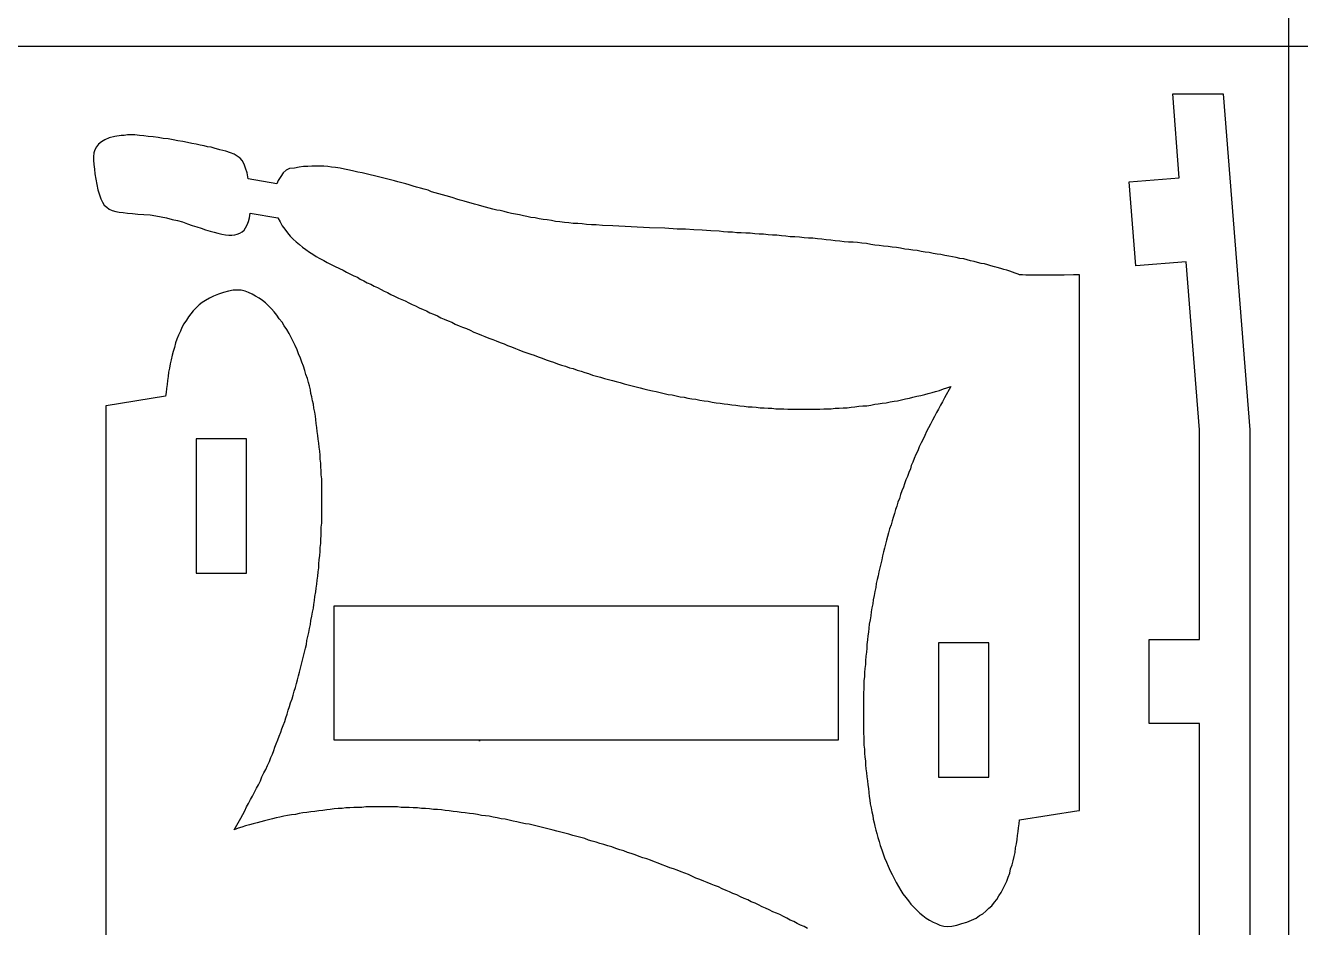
# Model space of a CAD drawing. Extents: x 11 to 591, y 39 to 419.
# Drawn here: x 237.3 to 301.8, y 184.4 to 230 of the extents above; entities that cross this region are included whole.
import ezdxf

# ---------------------------------------------------------------- set-up
doc = ezdxf.new("R2010")
doc.units = 0
doc.layers.get('0').update_dxf_attribs({"linetype": 'CONTINUOUS'})

msp = doc.modelspace()

# ---------------------------------------------------------------- linework, layer by layer
at = {"color": 5}
for p, q in [((301.215419, 418.930266), (301.215419, 38.955266)), ((11.215419, 228.955266), (591.140419, 228.955266))]:
    msp.add_line(p, q, dxfattribs=at)
at = {"color": 3}
for p, q in [((295.690419, 222.280266), (295.365419, 226.530266)), ((295.365419, 226.530266), (297.915419, 226.530266)), ((297.915419, 226.530266), (299.265419, 209.530266)), ((240.915419, 223.855266), (240.840419, 223.705266)), ((241.015419, 223.980266), (240.915419, 223.855266)), ((241.165419, 224.105266), (241.015419, 223.980266)), ((241.340419, 224.205266), (241.165419, 224.105266)), ((241.565419, 224.305266), (241.340419, 224.205266)), ((241.840419, 224.380266), (241.565419, 224.305266)), ((242.165419, 224.430266), (241.840419, 224.380266)), ((242.315419, 224.430266), (242.165419, 224.430266)), ((242.490419, 224.455266), (242.315419, 224.430266)), ((242.665419, 224.455266), (242.490419, 224.455266)), ((242.865419, 224.455266), (242.665419, 224.455266)), ((243.090419, 224.430266), (242.865419, 224.455266)), ((243.315419, 224.405266), (243.090419, 224.430266)), ((243.540419, 224.380266), (243.315419, 224.405266)), ((243.790419, 224.355266), (243.540419, 224.380266)), ((244.040419, 224.330266), (243.790419, 224.355266)), ((244.290419, 224.280266), (244.040419, 224.330266)), ((244.540419, 224.255266), (244.290419, 224.280266)), ((244.790419, 224.205266), (244.540419, 224.255266)), ((245.040419, 224.155266), (244.790419, 224.205266)), ((245.290419, 224.130266), (245.040419, 224.155266)), ((245.515419, 224.080266), (245.290419, 224.130266)), ((245.740419, 224.030266), (245.515419, 224.080266)), ((245.965419, 223.980266), (245.740419, 224.030266)), ((246.165419, 223.930266), (245.965419, 223.980266)), ((246.365419, 223.905266), (246.165419, 223.930266)), ((246.540419, 223.855266), (246.365419, 223.905266)), ((246.715419, 223.830266), (246.540419, 223.855266)), ((246.865419, 223.780266), (246.715419, 223.830266)), ((240.790419, 223.555266), (240.765419, 223.355266)), ((240.765419, 223.355266), (240.765419, 223.180266)), ((240.765419, 223.180266), (240.790419, 222.955266)), ((240.840419, 223.705266), (240.790419, 223.555266)), ((247.165419, 223.705266), (246.865419, 223.780266)), ((247.465419, 223.630266), (247.165419, 223.705266)), ((247.690419, 223.555266), (247.465419, 223.630266)), ((247.890419, 223.480266), (247.690419, 223.555266)), ((248.040419, 223.380266), (247.890419, 223.480266)), ((248.190419, 223.280266), (248.040419, 223.380266)), ((248.290419, 223.155266), (248.190419, 223.280266)), ((240.790419, 222.955266), (240.815419, 222.730266)), ((240.815419, 222.730266), (240.840419, 222.480266)), ((248.390419, 222.980266), (248.290419, 223.155266)), ((248.465419, 222.780266), (248.390419, 222.980266)), ((248.540419, 222.530266), (248.465419, 222.780266)), ((248.590419, 222.230266), (248.540419, 222.530266)), ((250.365419, 222.530266), (250.240419, 222.355266)), ((250.515419, 222.680266), (250.365419, 222.530266)), ((250.690419, 222.755266), (250.515419, 222.680266)), ((250.940419, 222.780266), (250.690419, 222.755266)), ((251.165419, 222.830266), (250.940419, 222.780266)), ((251.390419, 222.855266), (251.165419, 222.830266)), ((251.615419, 222.855266), (251.390419, 222.855266)), ((251.815419, 222.880266), (251.615419, 222.855266)), ((252.015419, 222.880266), (251.815419, 222.880266)), ((252.215419, 222.880266), (252.015419, 222.880266)), ((252.415419, 222.880266), (252.215419, 222.880266)), ((252.615419, 222.855266), (252.415419, 222.880266)), ((252.815419, 222.830266), (252.615419, 222.855266)), ((253.015419, 222.805266), (252.815419, 222.830266)), ((253.240419, 222.780266), (253.015419, 222.805266)), ((253.465419, 222.730266), (253.240419, 222.780266)), ((253.715419, 222.680266), (253.465419, 222.730266)), ((253.940419, 222.630266), (253.715419, 222.680266)), ((254.140419, 222.580266), (253.940419, 222.630266)), ((254.365419, 222.530266), (254.140419, 222.580266)), ((254.565419, 222.480266), (254.365419, 222.530266)), ((240.840419, 222.480266), (240.940419, 221.955266)), ((240.940419, 221.955266), (240.990419, 221.680266)), ((250.040419, 221.980266), (248.590419, 222.230266)), ((250.115419, 222.155266), (250.040419, 221.980266)), ((250.240419, 222.355266), (250.115419, 222.155266)), ((254.765419, 222.430266), (254.565419, 222.480266)), ((254.990419, 222.380266), (254.765419, 222.430266)), ((255.190419, 222.330266), (254.990419, 222.380266)), ((255.390419, 222.280266), (255.190419, 222.330266)), ((255.590419, 222.230266), (255.390419, 222.280266)), ((255.790419, 222.180266), (255.590419, 222.230266)), ((255.990419, 222.130266), (255.790419, 222.180266)), ((256.165419, 222.080266), (255.990419, 222.130266)), ((256.365419, 222.030266), (256.165419, 222.080266)), ((256.565419, 221.980266), (256.365419, 222.030266)), ((256.740419, 221.930266), (256.565419, 221.980266)), ((256.940419, 221.855266), (256.740419, 221.930266)), ((293.165419, 222.080266), (295.690419, 222.280266)), ((293.490419, 217.830266), (293.165419, 222.080266)), ((240.990419, 221.680266), (241.065419, 221.430266)), ((241.065419, 221.430266), (241.140419, 221.230266)), ((257.115419, 221.805266), (256.940419, 221.855266)), ((257.315419, 221.755266), (257.115419, 221.805266)), ((257.490419, 221.705266), (257.315419, 221.755266)), ((257.690419, 221.655266), (257.490419, 221.705266)), ((257.865419, 221.580266), (257.690419, 221.655266)), ((258.415419, 221.430266), (257.865419, 221.580266)), ((258.790419, 221.330266), (258.415419, 221.430266)), ((258.965419, 221.280266), (258.790419, 221.330266)), ((259.140419, 221.205266), (258.965419, 221.280266)), ((241.140419, 221.230266), (241.215419, 221.055266)), ((241.215419, 221.055266), (241.315419, 220.905266)), ((241.315419, 220.905266), (241.440419, 220.805266)), ((241.440419, 220.805266), (241.565419, 220.705266)), ((241.565419, 220.705266), (241.715419, 220.630266)), ((241.715419, 220.630266), (241.890419, 220.580266)), ((259.315419, 221.155266), (259.140419, 221.205266)), ((259.515419, 221.105266), (259.315419, 221.155266)), ((259.690419, 221.055266), (259.515419, 221.105266)), ((259.865419, 221.005266), (259.690419, 221.055266)), ((260.040419, 220.955266), (259.865419, 221.005266)), ((260.240419, 220.905266), (260.040419, 220.955266)), ((260.415419, 220.855266), (260.240419, 220.905266)), ((260.590419, 220.805266), (260.415419, 220.855266)), ((260.790419, 220.755266), (260.590419, 220.805266)), ((260.965419, 220.705266), (260.790419, 220.755266)), ((261.165419, 220.655266), (260.965419, 220.705266)), ((261.340419, 220.630266), (261.165419, 220.655266)), ((261.540419, 220.580266), (261.340419, 220.630266)), ((241.890419, 220.580266), (242.065419, 220.555266)), ((242.065419, 220.555266), (242.265419, 220.530266)), ((242.265419, 220.530266), (242.490419, 220.505266)), ((242.490419, 220.505266), (242.740419, 220.480266)), ((242.740419, 220.480266), (243.015419, 220.455266)), ((243.015419, 220.455266), (243.315419, 220.430266)), ((243.315419, 220.430266), (243.640419, 220.405266)), ((243.640419, 220.405266), (243.915419, 220.355266)), ((243.915419, 220.355266), (244.190419, 220.305266)), ((244.190419, 220.305266), (244.465419, 220.255266)), ((244.465419, 220.255266), (244.740419, 220.180266)), ((244.740419, 220.180266), (245.015419, 220.130266)), ((245.015419, 220.130266), (245.265419, 220.055266)), ((245.265419, 220.055266), (245.515419, 219.955266)), ((245.515419, 219.955266), (245.765419, 219.880266)), ((248.540419, 219.905266), (248.615419, 220.080266)), ((248.615419, 220.080266), (248.665419, 220.255266)), ((248.665419, 220.255266), (248.690419, 220.505266)), ((248.690419, 220.505266), (250.090419, 220.255266)), ((250.090419, 220.255266), (250.215419, 220.055266)), ((250.215419, 220.055266), (250.315419, 219.855266)), ((261.715419, 220.530266), (261.540419, 220.580266)), ((261.915419, 220.480266), (261.715419, 220.530266)), ((262.115419, 220.455266), (261.915419, 220.480266)), ((262.315419, 220.405266), (262.115419, 220.455266)), ((262.515419, 220.355266), (262.315419, 220.405266)), ((262.690419, 220.330266), (262.515419, 220.355266)), ((262.890419, 220.280266), (262.690419, 220.330266)), ((263.115419, 220.255266), (262.890419, 220.280266)), ((263.315419, 220.205266), (263.115419, 220.255266)), ((263.515419, 220.180266), (263.315419, 220.205266)), ((263.715419, 220.155266), (263.515419, 220.180266)), ((263.940419, 220.130266), (263.715419, 220.155266)), ((264.140419, 220.080266), (263.940419, 220.130266)), ((264.365419, 220.055266), (264.140419, 220.080266)), ((264.590419, 220.030266), (264.365419, 220.055266)), ((264.815419, 220.005266), (264.590419, 220.030266)), ((265.040419, 219.980266), (264.815419, 220.005266)), ((265.265419, 219.980266), (265.040419, 219.980266)), ((265.490419, 219.955266), (265.265419, 219.980266)), ((265.715419, 219.930266), (265.490419, 219.955266)), ((245.765419, 219.880266), (245.990419, 219.805266)), ((245.990419, 219.805266), (246.215419, 219.730266)), ((246.215419, 219.730266), (246.440419, 219.655266)), ((246.440419, 219.655266), (246.665419, 219.580266)), ((246.665419, 219.580266), (246.865419, 219.530266)), ((246.865419, 219.530266), (247.065419, 219.480266)), ((247.065419, 219.480266), (247.265419, 219.430266)), ((247.265419, 219.430266), (247.440419, 219.405266)), ((247.440419, 219.405266), (247.615419, 219.380266)), ((247.615419, 219.380266), (247.765419, 219.380266)), ((247.765419, 219.380266), (247.915419, 219.405266)), ((247.915419, 219.405266), (248.040419, 219.430266)), ((248.040419, 219.430266), (248.165419, 219.480266)), ((248.165419, 219.480266), (248.290419, 219.555266)), ((248.290419, 219.555266), (248.390419, 219.630266)), ((248.390419, 219.630266), (248.465419, 219.755266)), ((248.465419, 219.755266), (248.540419, 219.905266)), ((250.315419, 219.855266), (250.440419, 219.680266)), ((250.440419, 219.680266), (250.590419, 219.505266)), ((250.590419, 219.505266), (250.715419, 219.330266)), ((250.715419, 219.330266), (250.865419, 219.180266)), ((265.965419, 219.905266), (265.715419, 219.930266)), ((266.190419, 219.905266), (265.965419, 219.905266)), ((266.515419, 219.880266), (266.190419, 219.905266)), ((267.040419, 219.855266), (266.515419, 219.880266)), ((268.890419, 219.755266), (267.040419, 219.855266)), ((269.665419, 219.730266), (268.890419, 219.755266)), ((270.290419, 219.680266), (269.665419, 219.730266)), ((270.715419, 219.680266), (270.290419, 219.680266)), ((271.140419, 219.655266), (270.715419, 219.680266)), ((271.565419, 219.630266), (271.140419, 219.655266)), ((271.990419, 219.605266), (271.565419, 219.630266)), ((272.415419, 219.580266), (271.990419, 219.605266)), ((272.640419, 219.555266), (272.415419, 219.580266)), ((272.865419, 219.530266), (272.640419, 219.555266)), ((273.090419, 219.530266), (272.865419, 219.530266)), ((273.315419, 219.505266), (273.090419, 219.530266)), ((273.540419, 219.505266), (273.315419, 219.505266)), ((273.765419, 219.480266), (273.540419, 219.505266)), ((273.990419, 219.480266), (273.765419, 219.480266)), ((274.215419, 219.455266), (273.990419, 219.480266)), ((274.440419, 219.430266), (274.215419, 219.455266)), ((274.665419, 219.430266), (274.440419, 219.430266)), ((274.890419, 219.405266), (274.665419, 219.430266)), ((275.115419, 219.380266), (274.890419, 219.405266)), ((275.340419, 219.380266), (275.115419, 219.380266)), ((275.565419, 219.355266), (275.340419, 219.380266)), ((275.790419, 219.330266), (275.565419, 219.355266)), ((276.015419, 219.305266), (275.790419, 219.330266)), ((276.240419, 219.305266), (276.015419, 219.305266)), ((276.490419, 219.280266), (276.240419, 219.305266)), ((250.865419, 219.180266), (251.015419, 219.055266)), ((251.015419, 219.055266), (251.190419, 218.905266)), ((251.190419, 218.905266), (251.340419, 218.780266)), ((251.340419, 218.780266), (251.515419, 218.655266)), ((251.515419, 218.655266), (251.690419, 218.530266)), ((276.715419, 219.255266), (276.490419, 219.280266)), ((276.940419, 219.230266), (276.715419, 219.255266)), ((277.165419, 219.230266), (276.940419, 219.230266)), ((277.390419, 219.205266), (277.165419, 219.230266)), ((277.615419, 219.180266), (277.390419, 219.205266)), ((277.840419, 219.155266), (277.615419, 219.180266)), ((278.065419, 219.130266), (277.840419, 219.155266)), ((278.290419, 219.105266), (278.065419, 219.130266)), ((278.515419, 219.080266), (278.290419, 219.105266)), ((278.740419, 219.055266), (278.515419, 219.080266)), ((278.965419, 219.030266), (278.740419, 219.055266)), ((279.190419, 219.030266), (278.965419, 219.030266)), ((279.415419, 219.005266), (279.190419, 219.030266)), ((279.640419, 218.980266), (279.415419, 219.005266)), ((279.865419, 218.955266), (279.640419, 218.980266)), ((280.090419, 218.905266), (279.865419, 218.955266)), ((280.290419, 218.880266), (280.090419, 218.905266)), ((280.515419, 218.855266), (280.290419, 218.880266)), ((280.740419, 218.830266), (280.515419, 218.855266)), ((280.965419, 218.805266), (280.740419, 218.830266)), ((281.165419, 218.780266), (280.965419, 218.805266)), ((281.390419, 218.755266), (281.165419, 218.780266)), ((281.590419, 218.730266), (281.390419, 218.755266)), ((281.815419, 218.680266), (281.590419, 218.730266)), ((282.015419, 218.655266), (281.815419, 218.680266)), ((282.215419, 218.630266), (282.015419, 218.655266)), ((251.690419, 218.530266), (251.865419, 218.430266)), ((251.865419, 218.430266), (252.040419, 218.305266)), ((252.040419, 218.305266), (252.215419, 218.205266)), ((252.215419, 218.205266), (252.415419, 218.105266)), ((252.415419, 218.105266), (252.590419, 218.005266)), ((282.440419, 218.605266), (282.215419, 218.630266)), ((282.640419, 218.555266), (282.440419, 218.605266)), ((282.840419, 218.530266), (282.640419, 218.555266)), ((283.040419, 218.505266), (282.840419, 218.530266)), ((283.240419, 218.455266), (283.040419, 218.505266)), ((283.440419, 218.430266), (283.240419, 218.455266)), ((283.640419, 218.405266), (283.440419, 218.430266)), ((283.840419, 218.355266), (283.640419, 218.405266)), ((284.040419, 218.330266), (283.840419, 218.355266)), ((284.215419, 218.280266), (284.040419, 218.330266)), ((284.415419, 218.255266), (284.215419, 218.280266)), ((284.590419, 218.205266), (284.415419, 218.255266)), ((284.790419, 218.180266), (284.590419, 218.205266)), ((284.965419, 218.130266), (284.790419, 218.180266)), ((285.140419, 218.080266), (284.965419, 218.130266)), ((285.315419, 218.055266), (285.140419, 218.080266)), ((285.490419, 218.005266), (285.315419, 218.055266)), ((296.040419, 218.030266), (293.490419, 217.830266)), ((296.715419, 209.530266), (296.040419, 218.030266)), ((252.590419, 218.005266), (252.790419, 217.905266)), ((252.790419, 217.905266), (252.990419, 217.805266)), ((252.990419, 217.805266), (253.390419, 217.605266)), ((253.390419, 217.605266), (253.565419, 217.505266)), ((253.565419, 217.505266), (253.765419, 217.405266)), ((253.765419, 217.405266), (253.940419, 217.330266)), ((285.665419, 217.955266), (285.490419, 218.005266)), ((285.840419, 217.930266), (285.665419, 217.955266)), ((286.015419, 217.880266), (285.840419, 217.930266)), ((286.165419, 217.830266), (286.015419, 217.880266)), ((286.340419, 217.780266), (286.165419, 217.830266)), ((286.490419, 217.755266), (286.340419, 217.780266)), ((286.665419, 217.705266), (286.490419, 217.755266)), ((286.815419, 217.655266), (286.665419, 217.705266)), ((286.965419, 217.605266), (286.815419, 217.655266)), ((287.115419, 217.555266), (286.965419, 217.605266)), ((287.265419, 217.505266), (287.115419, 217.555266)), ((287.390419, 217.455266), (287.265419, 217.505266)), ((287.540419, 217.405266), (287.390419, 217.455266)), ((287.615419, 217.380266), (287.540419, 217.405266)), ((287.765419, 217.380266), (287.615419, 217.380266)), ((287.940419, 217.355266), (287.765419, 217.380266)), ((290.340419, 217.380266), (289.865419, 217.355266)), ((290.515419, 217.380266), (290.340419, 217.380266)), ((290.640419, 217.380266), (290.515419, 217.380266)), ((290.640419, 190.280266), (290.640419, 217.380266)), ((253.940419, 217.330266), (254.115419, 217.255266)), ((254.115419, 217.255266), (254.265419, 217.155266)), ((254.265419, 217.155266), (254.440419, 217.080266)), ((254.440419, 217.080266), (254.615419, 216.980266)), ((254.615419, 216.980266), (254.790419, 216.905266)), ((254.790419, 216.905266), (254.965419, 216.805266)), ((254.965419, 216.805266), (255.140419, 216.730266)), ((255.140419, 216.730266), (255.315419, 216.630266)), ((288.165419, 217.355266), (287.940419, 217.355266)), ((288.440419, 217.355266), (288.165419, 217.355266)), ((288.715419, 217.355266), (288.440419, 217.355266)), ((289.015419, 217.355266), (288.715419, 217.355266)), ((289.290419, 217.355266), (289.015419, 217.355266)), ((289.590419, 217.355266), (289.290419, 217.355266)), ((289.865419, 217.355266), (289.590419, 217.355266)), ((246.440419, 216.080266), (246.265419, 215.980266)), ((246.640419, 216.205266), (246.440419, 216.080266)), ((246.840419, 216.305266), (246.640419, 216.205266)), ((247.090419, 216.405266), (246.840419, 216.305266)), ((247.340419, 216.480266), (247.090419, 216.405266)), ((247.590419, 216.555266), (247.340419, 216.480266)), ((247.840419, 216.605266), (247.590419, 216.555266)), ((248.065419, 216.605266), (247.840419, 216.605266)), ((248.240419, 216.605266), (248.065419, 216.605266)), ((248.440419, 216.555266), (248.240419, 216.605266)), ((248.615419, 216.480266), (248.440419, 216.555266)), ((248.790419, 216.405266), (248.615419, 216.480266)), ((248.965419, 216.305266), (248.790419, 216.405266)), ((249.140419, 216.205266), (248.965419, 216.305266)), ((249.315419, 216.080266), (249.140419, 216.205266)), ((249.465419, 215.955266), (249.315419, 216.080266)), ((255.315419, 216.630266), (255.465419, 216.555266)), ((255.465419, 216.555266), (255.640419, 216.480266)), ((255.640419, 216.480266), (255.815419, 216.380266)), ((255.815419, 216.380266), (255.990419, 216.305266)), ((255.990419, 216.305266), (256.190419, 216.205266)), ((256.190419, 216.205266), (256.365419, 216.130266)), ((256.365419, 216.130266), (256.540419, 216.055266)), ((245.815419, 215.555266), (245.690419, 215.405266)), ((245.965419, 215.705266), (245.815419, 215.555266)), ((246.115419, 215.855266), (245.965419, 215.705266)), ((246.265419, 215.980266), (246.115419, 215.855266)), ((249.615419, 215.805266), (249.465419, 215.955266)), ((249.765419, 215.655266), (249.615419, 215.805266)), ((249.915419, 215.505266), (249.765419, 215.655266)), ((250.040419, 215.330266), (249.915419, 215.505266)), ((256.540419, 216.055266), (256.715419, 215.955266)), ((256.715419, 215.955266), (256.890419, 215.880266)), ((256.890419, 215.880266), (257.065419, 215.805266)), ((257.065419, 215.805266), (257.240419, 215.705266)), ((257.240419, 215.705266), (257.440419, 215.630266)), ((257.440419, 215.630266), (257.615419, 215.555266)), ((257.615419, 215.555266), (257.790419, 215.455266)), ((257.790419, 215.455266), (257.965419, 215.380266)), ((245.340419, 214.905266), (245.240419, 214.705266)), ((245.465419, 215.080266), (245.340419, 214.905266)), ((245.565419, 215.255266), (245.465419, 215.080266)), ((245.690419, 215.405266), (245.565419, 215.255266)), ((250.165419, 215.155266), (250.040419, 215.330266)), ((250.315419, 214.980266), (250.165419, 215.155266)), ((250.415419, 214.805266), (250.315419, 214.980266)), ((250.540419, 214.605266), (250.415419, 214.805266)), ((257.965419, 215.380266), (258.165419, 215.305266)), ((258.165419, 215.305266), (258.340419, 215.205266)), ((258.340419, 215.205266), (258.515419, 215.130266)), ((258.515419, 215.130266), (258.715419, 215.055266)), ((258.715419, 215.055266), (258.890419, 214.980266)), ((258.890419, 214.980266), (259.065419, 214.880266)), ((259.065419, 214.880266), (259.265419, 214.805266)), ((259.265419, 214.805266), (259.440419, 214.730266)), ((245.065419, 214.330266), (244.990419, 214.130266)), ((245.165419, 214.530266), (245.065419, 214.330266)), ((245.240419, 214.705266), (245.165419, 214.530266)), ((250.665419, 214.405266), (250.540419, 214.605266)), ((250.765419, 214.205266), (250.665419, 214.405266)), ((250.865419, 214.005266), (250.765419, 214.205266)), ((259.440419, 214.730266), (259.640419, 214.655266)), ((259.640419, 214.655266), (259.815419, 214.580266)), ((259.815419, 214.580266), (260.015419, 214.480266)), ((260.015419, 214.480266), (260.190419, 214.405266)), ((260.190419, 214.405266), (260.390419, 214.330266)), ((260.390419, 214.330266), (260.565419, 214.255266)), ((260.565419, 214.255266), (260.765419, 214.180266)), ((260.765419, 214.180266), (260.965419, 214.105266)), ((244.790419, 213.505266), (244.740419, 213.305266)), ((244.865419, 213.705266), (244.790419, 213.505266)), ((244.915419, 213.930266), (244.865419, 213.705266)), ((244.990419, 214.130266), (244.915419, 213.930266)), ((250.965419, 213.805266), (250.865419, 214.005266)), ((251.065419, 213.580266), (250.965419, 213.805266)), ((251.140419, 213.380266), (251.065419, 213.580266)), ((260.965419, 214.105266), (261.140419, 214.030266)), ((261.140419, 214.030266), (261.340419, 213.955266)), ((261.340419, 213.955266), (261.540419, 213.880266)), ((261.540419, 213.880266), (261.715419, 213.805266)), ((261.715419, 213.805266), (261.915419, 213.730266)), ((261.915419, 213.730266), (262.115419, 213.655266)), ((262.115419, 213.655266), (262.290419, 213.580266)), ((262.290419, 213.580266), (262.490419, 213.505266)), ((262.490419, 213.505266), (262.690419, 213.430266)), ((244.640419, 212.880266), (244.615419, 212.655266)), ((244.690419, 213.080266), (244.640419, 212.880266)), ((244.740419, 213.305266), (244.690419, 213.080266)), ((251.240419, 213.155266), (251.140419, 213.380266)), ((251.315419, 212.955266), (251.240419, 213.155266)), ((251.390419, 212.755266), (251.315419, 212.955266)), ((262.690419, 213.430266), (262.890419, 213.355266)), ((262.890419, 213.355266), (263.065419, 213.305266)), ((263.065419, 213.305266), (263.265419, 213.230266)), ((263.265419, 213.230266), (263.465419, 213.155266)), ((263.465419, 213.155266), (263.665419, 213.080266)), ((263.665419, 213.080266), (263.865419, 213.005266)), ((263.865419, 213.005266), (264.040419, 212.955266)), ((264.040419, 212.955266), (264.240419, 212.880266)), ((264.240419, 212.880266), (264.440419, 212.805266)), ((244.540419, 212.230266), (244.515419, 212.030266)), ((244.565419, 212.455266), (244.540419, 212.230266)), ((244.615419, 212.655266), (244.565419, 212.455266)), ((251.465419, 212.530266), (251.390419, 212.755266)), ((251.515419, 212.330266), (251.465419, 212.530266)), ((251.590419, 212.130266), (251.515419, 212.330266)), ((264.440419, 212.805266), (264.640419, 212.755266)), ((264.640419, 212.755266), (264.840419, 212.680266)), ((264.840419, 212.680266), (265.040419, 212.630266)), ((265.040419, 212.630266), (265.240419, 212.555266)), ((265.240419, 212.555266), (265.440419, 212.505266)), ((265.440419, 212.505266), (265.615419, 212.430266)), ((265.615419, 212.430266), (265.815419, 212.380266)), ((265.815419, 212.380266), (266.015419, 212.305266)), ((266.015419, 212.305266), (266.215419, 212.255266)), ((266.215419, 212.255266), (266.415419, 212.205266)), ((266.415419, 212.205266), (266.615419, 212.130266)), ((244.465419, 211.630266), (244.440419, 211.430266)), ((244.490419, 211.830266), (244.465419, 211.630266)), ((244.515419, 212.030266), (244.490419, 211.830266)), ((251.640419, 211.930266), (251.590419, 212.130266)), ((251.690419, 211.755266), (251.640419, 211.930266)), ((251.740419, 211.555266), (251.690419, 211.755266)), ((266.615419, 212.130266), (266.815419, 212.080266)), ((266.815419, 212.080266), (267.015419, 212.030266)), ((267.015419, 212.030266), (267.215419, 211.980266)), ((267.215419, 211.980266), (267.415419, 211.930266)), ((267.415419, 211.930266), (267.615419, 211.855266)), ((267.615419, 211.855266), (267.815419, 211.805266)), ((267.815419, 211.805266), (268.015419, 211.755266)), ((268.015419, 211.755266), (268.215419, 211.705266)), ((268.215419, 211.705266), (268.415419, 211.655266)), ((268.415419, 211.655266), (268.615419, 211.605266)), ((268.615419, 211.605266), (268.815419, 211.555266)), ((283.565419, 211.530266), (283.765419, 211.605266)), ((283.765419, 211.605266), (283.940419, 211.655266)), ((284.140419, 211.730266), (283.815419, 211.155266)), ((283.940419, 211.655266), (284.140419, 211.730266)), ((244.415419, 211.230266), (241.415419, 210.755266)), ((244.440419, 211.430266), (244.415419, 211.230266)), ((251.765419, 211.380266), (251.740419, 211.555266)), ((251.815419, 211.205266), (251.765419, 211.380266)), ((251.840419, 211.005266), (251.815419, 211.205266)), ((251.890419, 210.830266), (251.840419, 211.005266)), ((268.815419, 211.555266), (269.040419, 211.505266)), ((269.040419, 211.505266), (269.240419, 211.480266)), ((269.240419, 211.480266), (269.440419, 211.430266)), ((269.440419, 211.430266), (269.640419, 211.380266)), ((269.640419, 211.380266), (269.840419, 211.330266)), ((269.840419, 211.330266), (270.040419, 211.305266)), ((270.040419, 211.305266), (270.240419, 211.255266)), ((270.240419, 211.255266), (270.440419, 211.205266)), ((270.440419, 211.205266), (270.640419, 211.180266)), ((270.640419, 211.180266), (270.840419, 211.130266)), ((270.840419, 211.130266), (271.040419, 211.105266)), ((271.040419, 211.105266), (271.240419, 211.080266)), ((271.240419, 211.080266), (271.440419, 211.030266)), ((271.440419, 211.030266), (271.665419, 211.005266)), ((271.665419, 211.005266), (271.865419, 210.980266)), ((271.865419, 210.980266), (272.065419, 210.930266)), ((272.065419, 210.930266), (272.265419, 210.905266)), ((280.865419, 210.905266), (281.065419, 210.955266)), ((281.065419, 210.955266), (281.265419, 210.980266)), ((281.265419, 210.980266), (281.440419, 211.005266)), ((281.440419, 211.005266), (281.640419, 211.055266)), ((281.640419, 211.055266), (281.840419, 211.105266)), ((281.840419, 211.105266), (282.040419, 211.130266)), ((282.040419, 211.130266), (282.215419, 211.180266)), ((282.215419, 211.180266), (282.415419, 211.230266)), ((282.415419, 211.230266), (282.615419, 211.280266)), ((282.615419, 211.280266), (282.815419, 211.330266)), ((282.815419, 211.330266), (282.990419, 211.380266)), ((282.990419, 211.380266), (283.190419, 211.430266)), ((283.190419, 211.430266), (283.365419, 211.480266)), ((283.365419, 211.480266), (283.565419, 211.530266)), ((283.715419, 210.955266), (283.615419, 210.780266)), ((283.815419, 211.155266), (283.715419, 210.955266)), ((241.415419, 210.755266), (241.390419, 210.755266)), ((241.390419, 210.755266), (241.390419, 183.655266)), ((251.915419, 210.630266), (251.890419, 210.830266)), ((251.965419, 210.430266), (251.915419, 210.630266)), ((251.990419, 210.230266), (251.965419, 210.430266)), ((272.265419, 210.905266), (272.465419, 210.880266)), ((272.465419, 210.880266), (272.665419, 210.855266)), ((272.665419, 210.855266), (272.865419, 210.830266)), ((272.865419, 210.830266), (273.065419, 210.805266)), ((273.065419, 210.805266), (273.265419, 210.780266)), ((273.265419, 210.780266), (273.465419, 210.755266)), ((273.465419, 210.755266), (273.690419, 210.730266)), ((273.690419, 210.730266), (273.890419, 210.705266)), ((273.890419, 210.705266), (274.090419, 210.705266)), ((274.090419, 210.705266), (274.290419, 210.680266)), ((274.290419, 210.680266), (274.490419, 210.655266)), ((274.490419, 210.655266), (274.690419, 210.655266)), ((274.690419, 210.655266), (274.890419, 210.630266)), ((274.890419, 210.630266), (275.090419, 210.630266)), ((275.090419, 210.630266), (275.290419, 210.605266)), ((275.290419, 210.605266), (275.490419, 210.605266)), ((275.490419, 210.605266), (275.690419, 210.605266)), ((275.690419, 210.605266), (275.890419, 210.580266)), ((275.890419, 210.580266), (276.090419, 210.580266)), ((276.090419, 210.580266), (276.290419, 210.580266)), ((276.290419, 210.580266), (276.490419, 210.580266)), ((276.490419, 210.580266), (276.690419, 210.580266)), ((276.690419, 210.580266), (276.915419, 210.580266)), ((276.915419, 210.580266), (277.115419, 210.580266)), ((277.115419, 210.580266), (277.315419, 210.580266)), ((277.315419, 210.580266), (277.515419, 210.580266)), ((277.515419, 210.580266), (277.715419, 210.605266)), ((277.715419, 210.605266), (277.890419, 210.605266)), ((277.890419, 210.605266), (278.090419, 210.605266)), ((278.090419, 210.605266), (278.290419, 210.630266)), ((278.290419, 210.630266), (278.490419, 210.630266)), ((278.490419, 210.630266), (278.690419, 210.655266)), ((278.690419, 210.655266), (278.890419, 210.655266)), ((278.890419, 210.655266), (279.090419, 210.680266)), ((279.090419, 210.680266), (279.290419, 210.705266)), ((279.290419, 210.705266), (279.490419, 210.730266)), ((279.490419, 210.730266), (279.690419, 210.755266)), ((279.690419, 210.755266), (279.890419, 210.755266)), ((279.890419, 210.755266), (280.090419, 210.780266)), ((280.090419, 210.780266), (280.290419, 210.830266)), ((280.290419, 210.830266), (280.465419, 210.855266)), ((280.465419, 210.855266), (280.665419, 210.880266)), ((280.665419, 210.880266), (280.865419, 210.905266)), ((283.415419, 210.405266), (283.315419, 210.205266)), ((283.515419, 210.580266), (283.415419, 210.405266)), ((283.615419, 210.780266), (283.515419, 210.580266)), ((252.015419, 210.055266), (251.990419, 210.230266)), ((252.040419, 209.855266), (252.015419, 210.055266)), ((252.065419, 209.655266), (252.040419, 209.855266)), ((252.090419, 209.455266), (252.065419, 209.655266)), ((283.015419, 209.630266), (282.915419, 209.455266)), ((283.115419, 209.830266), (283.015419, 209.630266)), ((283.215419, 210.030266), (283.115419, 209.830266)), ((283.315419, 210.205266), (283.215419, 210.030266)), ((252.115419, 209.255266), (252.090419, 209.455266)), ((252.140419, 209.055266), (252.115419, 209.255266)), ((252.165419, 208.855266), (252.140419, 209.055266)), ((282.740419, 209.055266), (282.640419, 208.880266)), ((282.815419, 209.255266), (282.740419, 209.055266)), ((282.915419, 209.455266), (282.815419, 209.255266)), ((296.715419, 198.930266), (296.715419, 209.530266)), ((299.265419, 209.530266), (299.265419, 110.930266)), ((252.190419, 208.655266), (252.165419, 208.855266)), ((252.215419, 208.455266), (252.190419, 208.655266)), ((252.240419, 208.255266), (252.215419, 208.455266)), ((282.465419, 208.480266), (282.365419, 208.280266)), ((282.540419, 208.680266), (282.465419, 208.480266)), ((282.640419, 208.880266), (282.540419, 208.680266)), ((252.240419, 208.055266), (252.240419, 208.255266)), ((252.265419, 207.855266), (252.240419, 208.055266)), ((252.265419, 207.655266), (252.265419, 207.855266)), ((282.140419, 207.730266), (282.090419, 207.555266)), ((282.215419, 207.905266), (282.140419, 207.730266)), ((282.290419, 208.080266), (282.215419, 207.905266)), ((282.365419, 208.280266), (282.290419, 208.080266)), ((252.290419, 207.455266), (252.265419, 207.655266)), ((252.290419, 207.255266), (252.290419, 207.455266)), ((252.315419, 207.055266), (252.290419, 207.255266)), ((252.315419, 206.855266), (252.315419, 207.055266)), ((281.940419, 207.180266), (281.865419, 207.005266)), ((282.015419, 207.380266), (281.940419, 207.180266)), ((282.090419, 207.555266), (282.015419, 207.380266)), ((252.315419, 206.655266), (252.315419, 206.855266)), ((252.315419, 206.455266), (252.315419, 206.655266)), ((252.315419, 206.255266), (252.315419, 206.455266)), ((281.665419, 206.455266), (281.590419, 206.255266)), ((281.740419, 206.630266), (281.665419, 206.455266)), ((281.790419, 206.805266), (281.740419, 206.630266)), ((281.865419, 207.005266), (281.790419, 206.805266)), ((252.315419, 206.030266), (252.315419, 206.255266)), ((252.315419, 205.830266), (252.315419, 206.030266)), ((252.315419, 205.630266), (252.315419, 205.830266)), ((281.465419, 205.880266), (281.415419, 205.680266)), ((281.540419, 206.055266), (281.465419, 205.880266)), ((281.590419, 206.255266), (281.540419, 206.055266)), ((252.315419, 205.430266), (252.315419, 205.630266)), ((252.315419, 205.230266), (252.315419, 205.430266)), ((252.315419, 205.030266), (252.315419, 205.230266)), ((281.290419, 205.305266), (281.215419, 205.105266)), ((281.340419, 205.505266), (281.290419, 205.305266)), ((281.415419, 205.680266), (281.340419, 205.505266)), ((252.290419, 204.605266), (252.315419, 204.805266)), ((252.290419, 204.405266), (252.290419, 204.605266)), ((252.315419, 204.805266), (252.315419, 205.030266)), ((281.040419, 204.530266), (280.990419, 204.330266)), ((281.115419, 204.730266), (281.040419, 204.530266)), ((281.165419, 204.930266), (281.115419, 204.730266)), ((281.215419, 205.105266), (281.165419, 204.930266)), ((252.265419, 203.980266), (252.290419, 204.205266)), ((252.265419, 203.780266), (252.265419, 203.980266)), ((252.290419, 204.205266), (252.290419, 204.405266)), ((280.890419, 203.955266), (280.840419, 203.755266)), ((280.940419, 204.130266), (280.890419, 203.955266)), ((280.990419, 204.330266), (280.940419, 204.130266)), ((252.190419, 202.955266), (252.215419, 203.180266)), ((252.215419, 203.180266), (252.240419, 203.380266)), ((252.240419, 203.580266), (252.265419, 203.780266)), ((252.240419, 203.380266), (252.240419, 203.580266)), ((280.740419, 203.355266), (280.690419, 203.155266)), ((280.790419, 203.555266), (280.740419, 203.355266)), ((280.840419, 203.755266), (280.790419, 203.555266)), ((252.140419, 202.355266), (252.165419, 202.555266)), ((252.165419, 202.755266), (252.190419, 202.955266)), ((252.165419, 202.555266), (252.165419, 202.755266)), ((280.540419, 202.555266), (280.490419, 202.355266)), ((280.590419, 202.755266), (280.540419, 202.555266)), ((280.640419, 202.955266), (280.590419, 202.755266)), ((280.690419, 203.155266), (280.640419, 202.955266)), ((252.065419, 201.730266), (252.090419, 201.930266)), ((252.090419, 201.930266), (252.115419, 202.130266)), ((252.115419, 202.130266), (252.140419, 202.355266)), ((280.415419, 201.955266), (280.365419, 201.755266)), ((280.465419, 202.155266), (280.415419, 201.955266)), ((280.490419, 202.355266), (280.465419, 202.155266)), ((251.965419, 201.105266), (252.015419, 201.330266)), ((252.015419, 201.330266), (252.040419, 201.530266)), ((252.040419, 201.530266), (252.065419, 201.730266)), ((280.290419, 201.355266), (280.265419, 201.155266)), ((280.340419, 201.555266), (280.290419, 201.355266)), ((280.365419, 201.755266), (280.340419, 201.555266)), ((251.890419, 200.505266), (251.915419, 200.705266)), ((251.915419, 200.705266), (251.940419, 200.905266)), ((251.940419, 200.905266), (251.965419, 201.105266)), ((252.940419, 193.830266), (252.940419, 200.630266)), ((252.940419, 200.630266), (278.440419, 200.630266)), ((278.440419, 200.630266), (278.440419, 193.830266)), ((280.190419, 200.730266), (280.140419, 200.530266)), ((280.215419, 200.930266), (280.190419, 200.730266)), ((280.265419, 201.155266), (280.215419, 200.930266)), ((251.765419, 199.880266), (251.815419, 200.105266)), ((251.815419, 200.105266), (251.840419, 200.305266)), ((251.840419, 200.305266), (251.890419, 200.505266)), ((280.090419, 200.130266), (280.065419, 199.930266)), ((280.115419, 200.330266), (280.090419, 200.130266)), ((280.140419, 200.530266), (280.115419, 200.330266)), ((251.665419, 199.280266), (251.690419, 199.480266)), ((251.690419, 199.480266), (251.740419, 199.680266)), ((251.740419, 199.680266), (251.765419, 199.880266)), ((279.965419, 199.305266), (279.940419, 199.105266)), ((279.990419, 199.505266), (279.965419, 199.305266)), ((280.015419, 199.705266), (279.990419, 199.505266)), ((280.065419, 199.930266), (280.015419, 199.705266)), ((251.490419, 198.480266), (251.540419, 198.680266)), ((251.540419, 198.680266), (251.565419, 198.880266)), ((251.565419, 198.880266), (251.615419, 199.080266)), ((251.615419, 199.080266), (251.665419, 199.280266)), ((279.915419, 198.905266), (279.890419, 198.680266)), ((279.890419, 198.680266), (279.890419, 198.480266)), ((279.940419, 199.105266), (279.915419, 198.905266)), ((294.165419, 194.680266), (294.165419, 198.930266)), ((294.165419, 198.930266), (296.715419, 198.930266)), ((251.340419, 197.880266), (251.390419, 198.080266)), ((251.390419, 198.080266), (251.440419, 198.280266)), ((251.440419, 198.280266), (251.490419, 198.480266)), ((279.840419, 198.080266), (279.815419, 197.855266)), ((279.865419, 198.280266), (279.840419, 198.080266)), ((279.890419, 198.480266), (279.865419, 198.280266)), ((251.190419, 197.280266), (251.240419, 197.480266)), ((251.240419, 197.480266), (251.290419, 197.680266)), ((251.290419, 197.680266), (251.340419, 197.880266)), ((279.790419, 197.455266), (279.765419, 197.255266)), ((279.815419, 197.655266), (279.790419, 197.455266)), ((279.815419, 197.855266), (279.815419, 197.655266)), ((251.040419, 196.705266), (251.090419, 196.880266)), ((251.090419, 196.880266), (251.140419, 197.080266)), ((251.140419, 197.080266), (251.190419, 197.280266)), ((279.765419, 197.055266), (279.740419, 196.830266)), ((279.740419, 196.830266), (279.740419, 196.630266)), ((279.765419, 197.255266), (279.765419, 197.055266)), ((250.815419, 195.930266), (250.865419, 196.105266)), ((250.865419, 196.105266), (250.915419, 196.305266)), ((250.915419, 196.305266), (250.990419, 196.505266)), ((250.990419, 196.505266), (251.040419, 196.705266)), ((279.740419, 196.430266), (279.715419, 196.230266)), ((279.715419, 196.230266), (279.715419, 196.005266)), ((279.740419, 196.630266), (279.740419, 196.430266)), ((250.615419, 195.355266), (250.690419, 195.530266)), ((250.690419, 195.530266), (250.740419, 195.730266)), ((250.740419, 195.730266), (250.815419, 195.930266)), ((279.715419, 196.005266), (279.715419, 195.805266)), ((279.715419, 195.805266), (279.715419, 195.605266)), ((279.715419, 195.605266), (279.715419, 195.405266)), ((250.440419, 194.780266), (250.490419, 194.955266)), ((250.490419, 194.955266), (250.565419, 195.155266)), ((250.565419, 195.155266), (250.615419, 195.355266)), ((279.715419, 195.405266), (279.715419, 195.205266)), ((279.715419, 195.205266), (279.715419, 195.005266)), ((279.715419, 195.005266), (279.715419, 194.780266)), ((250.165419, 194.030266), (250.240419, 194.230266)), ((250.240419, 194.230266), (250.290419, 194.405266)), ((250.290419, 194.405266), (250.365419, 194.580266)), ((250.365419, 194.580266), (250.440419, 194.780266)), ((279.715419, 194.780266), (279.715419, 194.580266)), ((279.715419, 194.580266), (279.715419, 194.380266)), ((279.715419, 194.380266), (279.715419, 194.180266)), ((279.715419, 194.180266), (279.740419, 193.980266)), ((296.715419, 194.680266), (294.165419, 194.680266)), ((296.715419, 125.755266), (296.715419, 194.680266)), ((249.940419, 193.480266), (250.015419, 193.655266)), ((250.015419, 193.655266), (250.090419, 193.855266)), ((250.090419, 193.855266), (250.165419, 194.030266)), ((278.440419, 193.830266), (252.940419, 193.830266)), ((279.740419, 193.980266), (279.740419, 193.780266)), ((279.740419, 193.780266), (279.740419, 193.580266)), ((279.740419, 193.580266), (279.765419, 193.380266)), ((249.665419, 192.755266), (249.740419, 192.955266)), ((249.740419, 192.955266), (249.815419, 193.130266)), ((249.815419, 193.130266), (249.890419, 193.305266)), ((249.890419, 193.305266), (249.940419, 193.480266)), ((279.765419, 193.380266), (279.765419, 193.180266)), ((279.765419, 193.180266), (279.790419, 192.980266)), ((279.790419, 192.980266), (279.815419, 192.780266)), ((249.390419, 192.180266), (249.490419, 192.355266)), ((249.490419, 192.355266), (249.565419, 192.555266)), ((249.565419, 192.555266), (249.665419, 192.755266)), ((279.815419, 192.780266), (279.815419, 192.580266)), ((279.815419, 192.580266), (279.840419, 192.380266)), ((279.840419, 192.380266), (279.865419, 192.180266)), ((249.015419, 191.405266), (249.115419, 191.580266)), ((249.115419, 191.580266), (249.215419, 191.780266)), ((249.215419, 191.780266), (249.290419, 191.980266)), ((249.290419, 191.980266), (249.390419, 192.180266)), ((279.865419, 192.180266), (279.890419, 191.980266)), ((279.890419, 191.980266), (279.915419, 191.780266)), ((279.915419, 191.780266), (279.940419, 191.580266)), ((279.940419, 191.580266), (279.965419, 191.380266)), ((248.715419, 190.830266), (248.815419, 191.005266)), ((248.815419, 191.005266), (248.915419, 191.205266)), ((248.915419, 191.205266), (249.015419, 191.405266)), ((279.965419, 191.380266), (279.990419, 191.180266)), ((279.990419, 191.180266), (280.015419, 190.980266)), ((280.015419, 190.980266), (280.040419, 190.805266)), ((248.415419, 190.255266), (248.515419, 190.455266)), ((248.515419, 190.455266), (248.615419, 190.630266)), ((248.615419, 190.630266), (248.715419, 190.830266)), ((252.365419, 190.280266), (252.165419, 190.255266)), ((252.565419, 190.305266), (252.365419, 190.280266)), ((252.740419, 190.330266), (252.565419, 190.305266)), ((252.940419, 190.355266), (252.740419, 190.330266)), ((253.140419, 190.380266), (252.940419, 190.355266)), ((253.340419, 190.380266), (253.140419, 190.380266)), ((253.540419, 190.405266), (253.340419, 190.380266)), ((253.740419, 190.405266), (253.540419, 190.405266)), ((253.940419, 190.430266), (253.740419, 190.405266)), ((254.140419, 190.430266), (253.940419, 190.430266)), ((254.340419, 190.430266), (254.140419, 190.430266)), ((254.540419, 190.455266), (254.340419, 190.430266)), ((254.740419, 190.455266), (254.540419, 190.455266)), ((254.940419, 190.455266), (254.740419, 190.455266)), ((255.140419, 190.455266), (254.940419, 190.455266)), ((255.340419, 190.455266), (255.140419, 190.455266)), ((255.540419, 190.455266), (255.340419, 190.455266)), ((255.740419, 190.455266), (255.540419, 190.455266)), ((255.940419, 190.455266), (255.740419, 190.455266)), ((256.140419, 190.455266), (255.940419, 190.455266)), ((256.340419, 190.430266), (256.140419, 190.455266)), ((256.540419, 190.430266), (256.340419, 190.430266)), ((256.740419, 190.430266), (256.540419, 190.430266)), ((256.940419, 190.405266), (256.740419, 190.430266)), ((257.165419, 190.405266), (256.940419, 190.405266)), ((257.365419, 190.380266), (257.165419, 190.405266)), ((257.565419, 190.380266), (257.365419, 190.380266)), ((257.765419, 190.355266), (257.565419, 190.380266)), ((257.965419, 190.330266), (257.765419, 190.355266)), ((258.165419, 190.330266), (257.965419, 190.330266)), ((258.365419, 190.305266), (258.165419, 190.330266)), ((258.565419, 190.280266), (258.365419, 190.305266)), ((258.765419, 190.255266), (258.565419, 190.280266)), ((280.040419, 190.805266), (280.065419, 190.605266)), ((280.065419, 190.605266), (280.115419, 190.405266)), ((280.115419, 190.405266), (280.140419, 190.205266)), ((287.615419, 189.805266), (290.615419, 190.280266)), ((290.615419, 190.280266), (290.640419, 190.280266)), ((247.890419, 189.305266), (248.215419, 189.880266)), ((248.215419, 189.880266), (248.315419, 190.080266)), ((248.315419, 190.080266), (248.415419, 190.255266)), ((249.040419, 189.655266), (248.840419, 189.605266)), ((249.240419, 189.705266), (249.040419, 189.655266)), ((249.415419, 189.755266), (249.240419, 189.705266)), ((249.615419, 189.805266), (249.415419, 189.755266)), ((249.815419, 189.855266), (249.615419, 189.805266)), ((250.015419, 189.905266), (249.815419, 189.855266)), ((250.190419, 189.930266), (250.015419, 189.905266)), ((250.390419, 189.980266), (250.190419, 189.930266)), ((250.590419, 190.030266), (250.390419, 189.980266)), ((250.790419, 190.055266), (250.590419, 190.030266)), ((250.990419, 190.080266), (250.790419, 190.055266)), ((251.165419, 190.130266), (250.990419, 190.080266)), ((251.365419, 190.155266), (251.165419, 190.130266)), ((251.565419, 190.180266), (251.365419, 190.155266)), ((251.765419, 190.205266), (251.565419, 190.180266)), ((251.965419, 190.230266), (251.765419, 190.205266)), ((252.165419, 190.255266), (251.965419, 190.230266)), ((258.965419, 190.230266), (258.765419, 190.255266)), ((259.165419, 190.205266), (258.965419, 190.230266)), ((259.365419, 190.180266), (259.165419, 190.205266)), ((259.565419, 190.155266), (259.365419, 190.180266)), ((259.790419, 190.130266), (259.565419, 190.155266)), ((259.990419, 190.105266), (259.790419, 190.130266)), ((260.190419, 190.080266), (259.990419, 190.105266)), ((260.390419, 190.030266), (260.190419, 190.080266)), ((260.590419, 190.005266), (260.390419, 190.030266)), ((260.790419, 189.980266), (260.590419, 190.005266)), ((260.990419, 189.930266), (260.790419, 189.980266)), ((261.190419, 189.905266), (260.990419, 189.930266)), ((261.390419, 189.855266), (261.190419, 189.905266)), ((261.590419, 189.830266), (261.390419, 189.855266)), ((261.790419, 189.780266), (261.590419, 189.830266)), ((261.990419, 189.730266), (261.790419, 189.780266)), ((262.190419, 189.705266), (261.990419, 189.730266)), ((262.390419, 189.655266), (262.190419, 189.705266)), ((262.615419, 189.605266), (262.390419, 189.655266)), ((280.140419, 190.205266), (280.190419, 190.030266)), ((280.190419, 190.030266), (280.215419, 189.830266)), ((280.215419, 189.830266), (280.265419, 189.655266)), ((280.265419, 189.655266), (280.290419, 189.480266)), ((287.590419, 189.605266), (287.615419, 189.805266)), ((248.090419, 189.380266), (247.890419, 189.305266)), ((248.265419, 189.430266), (248.090419, 189.380266)), ((248.465419, 189.505266), (248.265419, 189.430266)), ((248.665419, 189.555266), (248.465419, 189.505266)), ((248.840419, 189.605266), (248.665419, 189.555266)), ((262.815419, 189.580266), (262.615419, 189.605266)), ((263.015419, 189.530266), (262.815419, 189.580266)), ((263.215419, 189.480266), (263.015419, 189.530266)), ((263.415419, 189.430266), (263.215419, 189.480266)), ((263.615419, 189.380266), (263.415419, 189.430266)), ((263.815419, 189.330266), (263.615419, 189.380266)), ((264.015419, 189.280266), (263.815419, 189.330266)), ((264.215419, 189.230266), (264.015419, 189.280266)), ((264.415419, 189.180266), (264.215419, 189.230266)), ((264.615419, 189.130266), (264.415419, 189.180266)), ((264.815419, 189.080266), (264.615419, 189.130266)), ((265.015419, 189.005266), (264.815419, 189.080266)), ((265.215419, 188.955266), (265.015419, 189.005266)), ((280.290419, 189.480266), (280.340419, 189.280266)), ((280.340419, 189.280266), (280.390419, 189.105266)), ((280.390419, 189.105266), (280.440419, 188.905266)), ((287.490419, 188.805266), (287.515419, 189.005266)), ((287.515419, 189.005266), (287.540419, 189.205266)), ((287.540419, 189.205266), (287.565419, 189.405266)), ((287.565419, 189.405266), (287.590419, 189.605266)), ((265.415419, 188.905266), (265.215419, 188.955266)), ((265.615419, 188.855266), (265.415419, 188.905266)), ((265.815419, 188.780266), (265.615419, 188.855266)), ((265.990419, 188.730266), (265.815419, 188.780266)), ((266.190419, 188.680266), (265.990419, 188.730266)), ((266.390419, 188.605266), (266.190419, 188.680266)), ((266.590419, 188.555266), (266.390419, 188.605266)), ((266.790419, 188.480266), (266.590419, 188.555266)), ((266.990419, 188.430266), (266.790419, 188.480266)), ((267.190419, 188.355266), (266.990419, 188.430266)), ((267.390419, 188.280266), (267.190419, 188.355266)), ((280.440419, 188.905266), (280.515419, 188.705266)), ((280.515419, 188.705266), (280.565419, 188.505266)), ((280.565419, 188.505266), (280.640419, 188.280266)), ((287.390419, 188.155266), (287.415419, 188.380266)), ((287.415419, 188.380266), (287.465419, 188.580266)), ((287.465419, 188.580266), (287.490419, 188.805266)), ((267.590419, 188.230266), (267.390419, 188.280266)), ((267.790419, 188.155266), (267.590419, 188.230266)), ((267.965419, 188.105266), (267.790419, 188.155266)), ((268.165419, 188.030266), (267.965419, 188.105266)), ((268.365419, 187.955266), (268.165419, 188.030266)), ((268.565419, 187.880266), (268.365419, 187.955266)), ((268.765419, 187.830266), (268.565419, 187.880266)), ((268.940419, 187.755266), (268.765419, 187.830266)), ((269.140419, 187.680266), (268.940419, 187.755266)), ((280.640419, 188.280266), (280.715419, 188.080266)), ((280.715419, 188.080266), (280.790419, 187.880266)), ((280.790419, 187.880266), (280.890419, 187.655266)), ((287.240419, 187.530266), (287.290419, 187.730266)), ((287.290419, 187.730266), (287.340419, 187.955266)), ((287.340419, 187.955266), (287.390419, 188.155266)), ((269.340419, 187.605266), (269.140419, 187.680266)), ((269.540419, 187.530266), (269.340419, 187.605266)), ((269.715419, 187.455266), (269.540419, 187.530266)), ((269.915419, 187.380266), (269.715419, 187.455266)), ((270.115419, 187.330266), (269.915419, 187.380266)), ((270.290419, 187.255266), (270.115419, 187.330266)), ((270.490419, 187.180266), (270.290419, 187.255266)), ((270.690419, 187.105266), (270.490419, 187.180266)), ((270.865419, 187.030266), (270.690419, 187.105266)), ((280.890419, 187.655266), (280.965419, 187.455266)), ((280.965419, 187.455266), (281.065419, 187.230266)), ((281.065419, 187.230266), (281.165419, 187.030266)), ((287.040419, 186.905266), (287.115419, 187.105266)), ((287.115419, 187.105266), (287.165419, 187.330266)), ((287.165419, 187.330266), (287.240419, 187.530266)), ((271.065419, 186.930266), (270.865419, 187.030266)), ((271.240419, 186.855266), (271.065419, 186.930266)), ((271.440419, 186.780266), (271.240419, 186.855266)), ((271.640419, 186.705266), (271.440419, 186.780266)), ((271.815419, 186.630266), (271.640419, 186.705266)), ((272.015419, 186.555266), (271.815419, 186.630266)), ((272.190419, 186.480266), (272.015419, 186.555266)), ((272.390419, 186.405266), (272.190419, 186.480266)), ((272.565419, 186.305266), (272.390419, 186.405266)), ((281.165419, 187.030266), (281.265419, 186.830266)), ((281.265419, 186.830266), (281.365419, 186.630266)), ((281.365419, 186.630266), (281.490419, 186.430266)), ((281.490419, 186.430266), (281.615419, 186.230266)), ((286.790419, 186.330266), (286.865419, 186.505266)), ((286.865419, 186.505266), (286.965419, 186.705266)), ((286.965419, 186.705266), (287.040419, 186.905266)), ((272.765419, 186.230266), (272.565419, 186.305266)), ((272.940419, 186.155266), (272.765419, 186.230266)), ((273.115419, 186.080266), (272.940419, 186.155266)), ((273.315419, 186.005266), (273.115419, 186.080266)), ((273.490419, 185.905266), (273.315419, 186.005266)), ((273.690419, 185.830266), (273.490419, 185.905266)), ((273.865419, 185.755266), (273.690419, 185.830266)), ((281.615419, 186.230266), (281.715419, 186.055266)), ((281.715419, 186.055266), (281.865419, 185.880266)), ((281.865419, 185.880266), (281.990419, 185.705266)), ((286.340419, 185.630266), (286.465419, 185.780266)), ((286.465419, 185.780266), (286.565419, 185.955266)), ((286.565419, 185.955266), (286.690419, 186.130266)), ((286.690419, 186.130266), (286.790419, 186.330266)), ((274.040419, 185.655266), (273.865419, 185.755266)), ((274.240419, 185.580266), (274.040419, 185.655266)), ((274.415419, 185.505266), (274.240419, 185.580266)), ((274.590419, 185.405266), (274.415419, 185.505266)), ((274.765419, 185.330266), (274.590419, 185.405266)), ((274.940419, 185.255266), (274.765419, 185.330266)), ((275.140419, 185.155266), (274.940419, 185.255266)), ((275.315419, 185.080266), (275.140419, 185.155266)), ((281.990419, 185.705266), (282.115419, 185.530266)), ((282.115419, 185.530266), (282.265419, 185.380266)), ((282.265419, 185.380266), (282.415419, 185.230266)), ((282.415419, 185.230266), (282.565419, 185.080266)), ((285.765419, 185.055266), (285.915419, 185.180266)), ((285.915419, 185.180266), (286.065419, 185.330266)), ((286.065419, 185.330266), (286.215419, 185.455266)), ((286.215419, 185.455266), (286.340419, 185.630266)), ((275.490419, 185.005266), (275.315419, 185.080266)), ((275.665419, 184.905266), (275.490419, 185.005266)), ((275.840419, 184.830266), (275.665419, 184.905266)), ((276.015419, 184.730266), (275.840419, 184.830266)), ((276.190419, 184.655266), (276.015419, 184.730266)), ((276.365419, 184.555266), (276.190419, 184.655266)), ((276.540419, 184.480266), (276.365419, 184.555266)), ((276.715419, 184.405266), (276.540419, 184.480266)), ((282.565419, 185.080266), (282.715419, 184.955266)), ((282.715419, 184.955266), (282.890419, 184.830266)), ((282.890419, 184.830266), (283.065419, 184.730266)), ((283.065419, 184.730266), (283.240419, 184.630266)), ((283.240419, 184.630266), (283.415419, 184.555266)), ((283.415419, 184.555266), (283.590419, 184.480266)), ((283.590419, 184.480266), (283.790419, 184.430266)), ((284.190419, 184.430266), (284.440419, 184.480266)), ((284.440419, 184.480266), (284.690419, 184.555266)), ((284.690419, 184.555266), (284.940419, 184.630266)), ((284.940419, 184.630266), (285.190419, 184.730266)), ((285.190419, 184.730266), (285.415419, 184.830266)), ((285.415419, 184.830266), (285.590419, 184.955266)), ((285.590419, 184.955266), (285.765419, 185.055266)), ((276.890419, 184.305266), (276.715419, 184.405266)), ((283.790419, 184.430266), (283.965419, 184.405266)), ((283.965419, 184.405266), (284.190419, 184.430266))]:
    msp.add_line(p, q, dxfattribs=at)
at = {"color": 7}
for p, q in [((248.515419, 209.080266), (245.965419, 209.080266)), ((245.965419, 209.080266), (245.965419, 202.280266)), ((248.515419, 202.280266), (248.515419, 209.080266)), ((245.965419, 202.280266), (248.515419, 202.280266)), ((283.515419, 198.755266), (283.515419, 191.955266)), ((286.065419, 198.755266), (283.515419, 198.755266)), ((286.065419, 191.955266), (286.065419, 198.755266)), ((260.290419, 193.780266), (260.290419, 193.830266)), ((260.290419, 193.830266), (260.290419, 193.780266)), ((283.515419, 191.955266), (286.065419, 191.955266))]:
    msp.add_line(p, q, dxfattribs=at)

doc.saveas('drawing.dxf')
